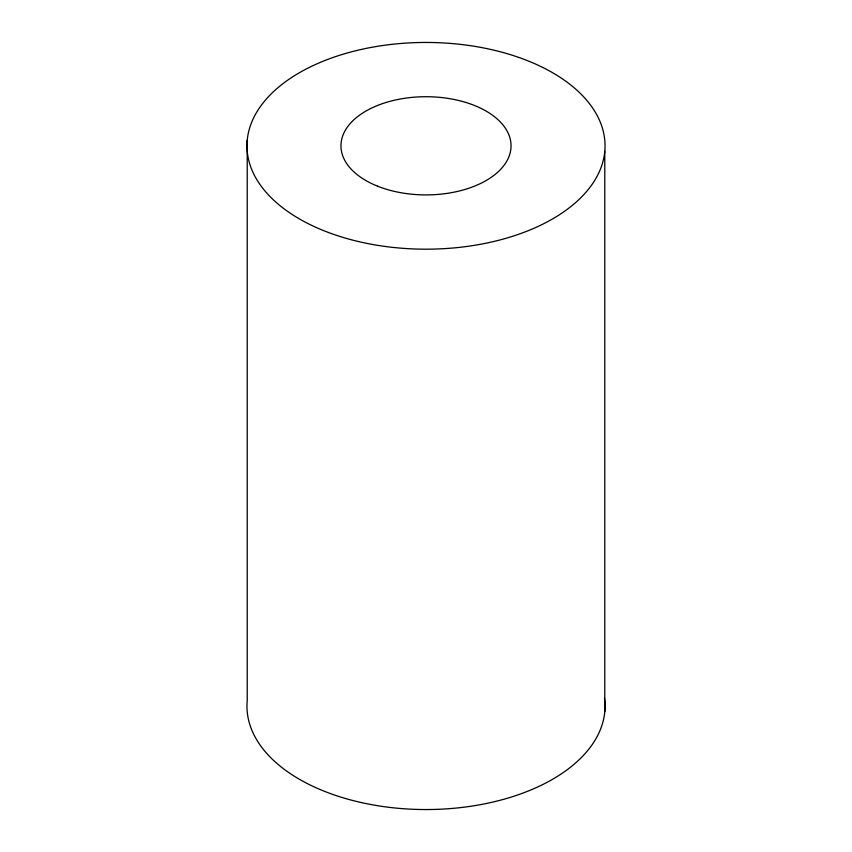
<?xml version="1.0" encoding="UTF-8"?>
<svg xmlns="http://www.w3.org/2000/svg" width="852" height="852" viewBox="0 0 852 852"><rect width="100%" height="100%" fill="white"/><g stroke="black" fill="none" stroke-linecap="round" stroke-linejoin="round"><path stroke-width="1.28" d="M604.782 151.336A179.037 103.369 0 0 1 328.329 232.447A179.037 103.369 0 0 1 344.89 53.665A179.037 103.369 0 0 1 604.782 151.336L604.782 711.708M247.218 140.292L247.218 700.663A179.037 103.369 0 0 0 428.151 809.538A179.037 103.369 0 0 0 604.494 698.182M377.596 186.183A85.04 49.096 0 0 0 510.753 149.835A85.04 49.096 0 0 0 389.641 101.431A85.04 49.096 0 0 0 377.596 186.183"/></g></svg>
